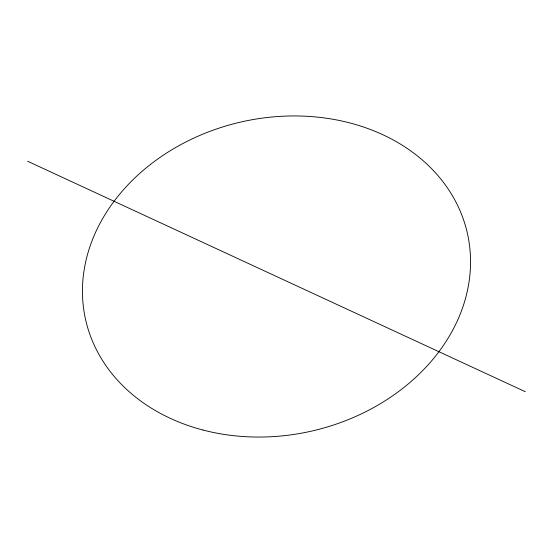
<?xml version="1.0" encoding="UTF-8"?>
<svg xmlns="http://www.w3.org/2000/svg" width="553" height="553" viewBox="0 0 553 553"><rect width="100%" height="100%" fill="white"/><g stroke="black" fill="none" stroke-linecap="round" stroke-linejoin="round"><path stroke-width="0.83" d="M27.65 161.269L525.35 391.731M202.986 430.027A195.714 158.531 -12.8 0 0 468.785 240.444A195.714 158.531 -12.8 0 0 157.736 159.029A195.714 158.531 -12.8 0 0 202.986 430.027"/></g></svg>
